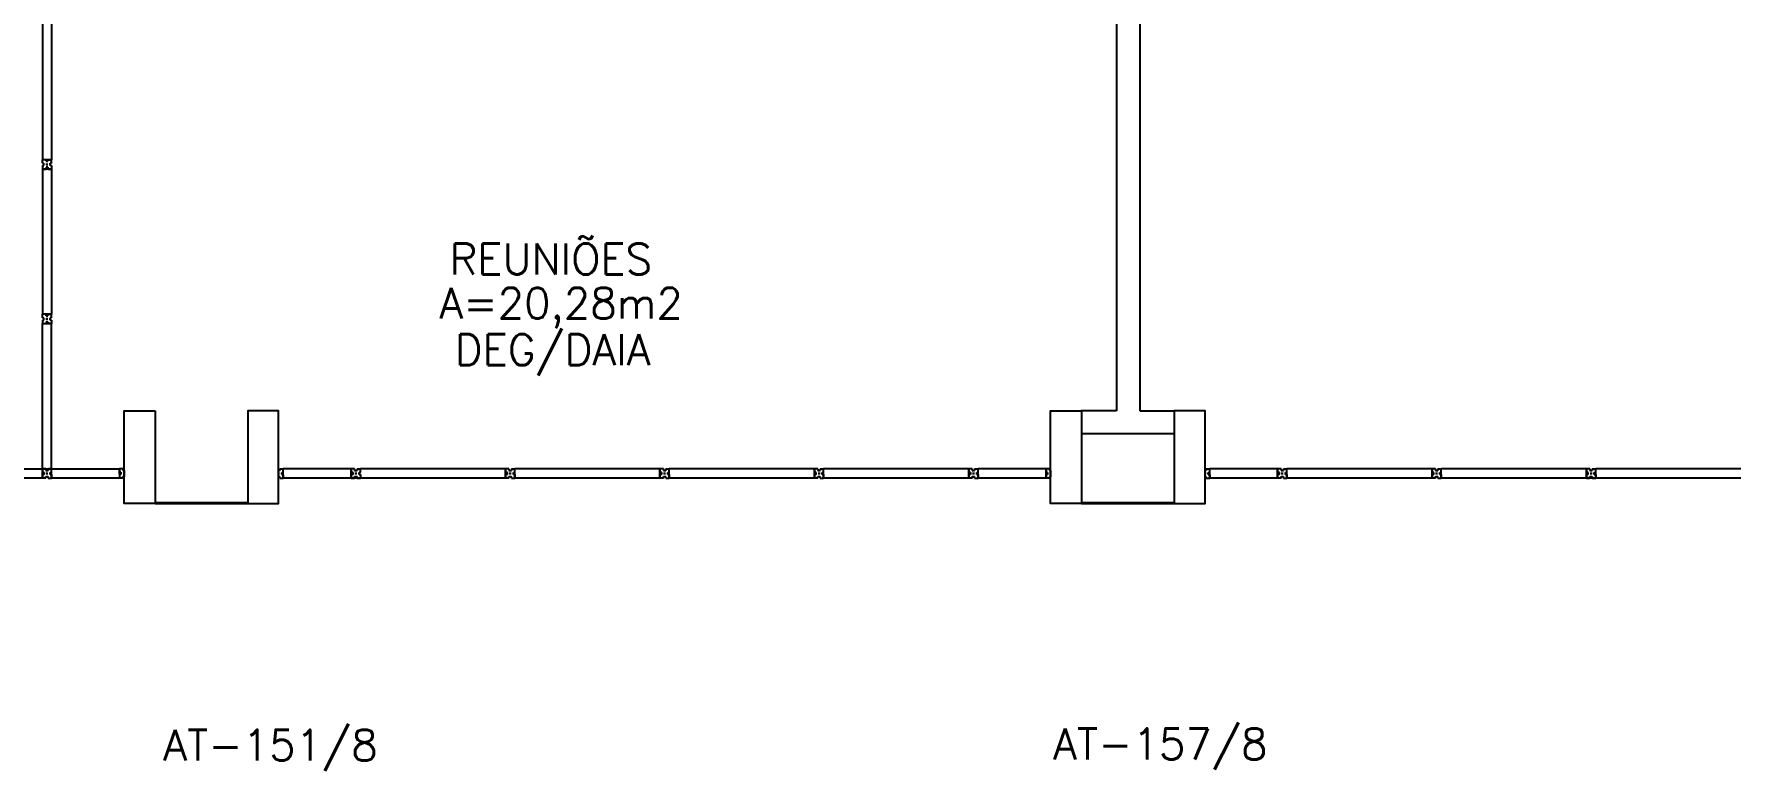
# Model space of a CAD drawing. Extents: x -250 to -5, y 354 to 449.
# Drawn here: x -87.68 to -76.63, y 374.37 to 379.13 of the extents above; entities that cross this region are included whole.
import ezdxf
from ezdxf.enums import TextEntityAlignment as Align

# ---------------------------------------------------------------- set-up
doc = ezdxf.new("R2010")
doc.units = 0
doc.header["$LTSCALE"] = 0.02
doc.header["$MEASUREMENT"] = 0
doc.layers.get('0').update_dxf_attribs({"linetype": 'CONTINUOUS'})
for name, color, linetype in [('ALV', 2, 'CONTINUOUS'), ('DIV', 2, 'CONTINUOUS'), ('ESTR', 3, 'CONTINUOUS'), ('TEXT_CENTRO_CUSTO', 1, 'CONTINUOUS'), ('TEXTO', 2, 'CONTINUOUS'), ('TEXTO-ENDEREÇO', 2, 'CONTINUOUS'), ('ÁREA', 2, 'CONTINUOUS')]:
    doc.layers.add(name, color=color, linetype=linetype)
doc.styles.add('UNB-100', font='simplex.shx', dxfattribs={"height": 0.2})
doc.styles.add('UNB-100-1', font='simplex.shx', dxfattribs={"height": 0.2})

# ---------------------------------------------------------------- blocks, each defined once
blk = doc.blocks.new('PILINT-TTS')
for points in [[(-0.2, 0), (-0.2, -0.2), (0, -0.2), (0, 0)], [(-0.8, 0), (-0.8, -0.2), (-1, -0.2), (-1, 0)], [(-0.8, -8.39), (-0.8, -8.99), (-1, -8.99), (-1, -8.39)]]:
    blk.add_lwpolyline(points, close=True)
blk.add_lwpolyline([(-0.2, -8.99), (0, -8.99), (0, -8.39), (-0.2, -8.39), (-0.2, -8.99)])
blk = doc.blocks.new('DIVMT-TTS')
for p, q in [((-0.03, 0.03), (-0.03, 0.006)), ((-0.008, 0.03), (-0.03, 0.03)), ((-0.0185, 0.006), (-0.03, 0.006)), ((-0.0185, -0.006), (-0.0185, 0.006)), ((-0.008, 0.03), (-0.008, 0.02)), ((-0.008, 0.02), (0.008, 0.02)), ((-0.0051, 0), (0.0051, 0)), ((0.0051, 0), (-0.0051, 0)), ((-0.0051, 0), (0.0051, 0)), ((0, -0.0051), (0, 0.0051)), ((0, 0.0051), (0, -0.0051)), ((0.008, 0.03), (0.008, 0.02)), ((0.008, 0.03), (0.03, 0.03)), ((0.0205, 0.006), (0.03, 0.006)), ((0.0205, -0.006), (0.0205, 0.006)), ((0.0205, 0.006), (0.0205, -0.006)), ((0.0205, 0.006), (0.03, 0.006)), ((0.97, 0.03), (0.03, 0.03)), ((0.03, 0.006), (0.03, 0.03)), ((0.03, -0.03), (0.03, 0.03)), ((0.03, -0.005), (0.03, 0.005)), ((0.97, -0.03), (0.97, 0.03)), ((0.97, 0.03), (0.97, 0.009)), ((0.97, 0.009), (0.97, 0.027)), ((0.9795, 0.006), (0.97, 0.006)), ((0.97, -0.005), (0.97, 0.005)), ((0.9795, 0.006), (0.9795, -0.006)), ((1.0051, 0), (0.9949, 0)), ((1, 0.0051), (1, -0.0051)), ((-0.0185, -0.006), (-0.03, -0.006)), ((-0.03, -0.03), (-0.03, -0.006)), ((-0.008, -0.03), (-0.03, -0.03)), ((-0.008, -0.03), (-0.008, -0.02)), ((-0.008, -0.02), (0.008, -0.02)), ((0.008, -0.03), (0.008, -0.02)), ((0.008, -0.03), (0.03, -0.03)), ((0.0205, -0.006), (0.03, -0.006)), ((0.0205, -0.006), (0.03, -0.006)), ((0.03, -0.006), (0.03, -0.03)), ((0.97, -0.03), (0.03, -0.03)), ((0.9795, -0.006), (0.97, -0.006)), ((0.97, -0.009), (0.97, -0.027))]:
    blk.add_line(p, q)
blk = doc.blocks.new('DIV-TTS')
for p, q in [((-0.0051, 0), (0.0051, 0)), ((0, -0.0051), (0, 0.0051)), ((0.0205, 0.006), (0.03, 0.006)), ((0.0205, -0.006), (0.0205, 0.006)), ((0.03, 0.03), (0.97, 0.03)), ((0.03, 0.03), (0.03, -0.03)), ((0.03, 0.009), (0.03, 0.027)), ((0.03, 0.005), (0.03, -0.005)), ((0.97, 0.03), (0.97, -0.03)), ((0.9795, 0.006), (0.97, 0.006)), ((0.97, 0.005), (0.97, -0.005)), ((0.9795, -0.006), (0.9795, 0.006)), ((1.0051, 0), (0.9949, 0)), ((0.9949, 0), (1.0051, 0)), ((1, -0.0051), (1, 0.0051)), ((0.0205, -0.006), (0.03, -0.006)), ((0.03, -0.03), (0.03, -0.009)), ((0.03, -0.009), (0.03, -0.027)), ((0.03, -0.03), (0.97, -0.03)), ((0.9795, -0.006), (0.97, -0.006))]:
    blk.add_line(p, q)

msp = doc.modelspace()

# ---------------------------------------------------------------- linework, layer by layer
at = {"layer": 'ALV'}
for p, q in [((-80.669, 382.265), (-80.669, 376.697)), ((-80.519, 381.391), (-80.519, 376.697)), ((-80.669, 376.697), (-80.898, 376.697)), ((-80.519, 376.697), (-80.296, 376.697)), ((-80.296, 376.547), (-80.898, 376.547)), ((-88.566, 376.321), (-87.626, 376.321)), ((-87.626, 376.261), (-88.566, 376.261)), ((-87.566, 376.321), (-87.126, 376.321)), ((-87.126, 376.261), (-87.566, 376.261))]:
    msp.add_line(p, q, dxfattribs=at)
at = {"layer": 'DIV'}
for p, q in [((-87.626, 376.261), (-87.626, 376.321)), ((-87.626, 376.321), (-87.626, 376.3)), ((-87.626, 376.321), (-87.626, 376.297)), ((-87.604, 376.321), (-87.626, 376.321)), ((-87.626, 376.3), (-87.626, 376.318)), ((-87.616, 376.297), (-87.626, 376.297)), ((-87.614, 376.297), (-87.626, 376.297)), ((-87.626, 376.286), (-87.626, 376.296)), ((-87.616, 376.285), (-87.626, 376.285)), ((-87.614, 376.285), (-87.626, 376.285)), ((-87.626, 376.261), (-87.626, 376.285)), ((-87.626, 376.282), (-87.626, 376.264)), ((-87.604, 376.261), (-87.626, 376.261)), ((-87.616, 376.297), (-87.616, 376.285)), ((-87.614, 376.285), (-87.614, 376.297)), ((-87.604, 376.321), (-87.604, 376.311)), ((-87.604, 376.311), (-87.588, 376.311)), ((-87.604, 376.261), (-87.604, 376.271)), ((-87.604, 376.271), (-87.588, 376.271)), ((-87.591, 376.291), (-87.601, 376.291)), ((-87.601, 376.291), (-87.591, 376.291)), ((-87.591, 376.291), (-87.601, 376.291)), ((-87.601, 376.291), (-87.591, 376.291)), ((-87.596, 376.297), (-87.596, 376.286)), ((-87.596, 376.286), (-87.596, 376.297)), ((-87.596, 376.297), (-87.596, 376.286)), ((-87.588, 376.321), (-87.588, 376.311)), ((-87.588, 376.321), (-87.566, 376.321)), ((-87.588, 376.261), (-87.588, 376.271)), ((-87.588, 376.261), (-87.566, 376.261)), ((-87.575, 376.297), (-87.566, 376.297)), ((-87.575, 376.285), (-87.575, 376.297)), ((-87.575, 376.297), (-87.575, 376.285)), ((-87.575, 376.297), (-87.566, 376.297)), ((-87.575, 376.285), (-87.566, 376.285)), ((-87.575, 376.285), (-87.566, 376.285)), ((-87.566, 376.297), (-87.566, 376.321)), ((-87.566, 376.261), (-87.566, 376.321)), ((-87.566, 376.286), (-87.566, 376.296)), ((-87.566, 376.285), (-87.566, 376.261)), ((-87.104, 376.321), (-87.126, 376.321)), ((-87.126, 376.321), (-87.126, 376.261)), ((-87.126, 376.302), (-87.126, 376.32)), ((-87.126, 376.3), (-87.126, 376.318)), ((-87.117, 376.299), (-87.126, 376.299)), ((-87.126, 376.288), (-87.126, 376.298)), ((-87.117, 376.297), (-87.126, 376.297)), ((-87.126, 376.296), (-87.126, 376.286)), ((-87.117, 376.287), (-87.126, 376.287)), ((-87.117, 376.285), (-87.126, 376.285)), ((-87.126, 376.284), (-87.126, 376.266)), ((-87.126, 376.282), (-87.126, 376.264)), ((-87.104, 376.261), (-87.126, 376.261)), ((-87.119, 376.297), (-87.123, 376.297)), ((-87.119, 376.285), (-87.123, 376.285)), ((-87.117, 376.299), (-87.117, 376.287)), ((-87.117, 376.285), (-87.117, 376.297)), ((-87.117, 376.295), (-87.117, 376.287)), ((-87.104, 376.321), (-87.104, 376.311)), ((-87.096, 376.311), (-87.104, 376.311)), ((-87.104, 376.261), (-87.104, 376.271)), ((-87.104, 376.271), (-87.096, 376.271)), ((-87.091, 376.291), (-87.101, 376.291)), ((-87.096, 376.311), (-87.096, 376.291)), ((-87.096, 376.298), (-87.096, 376.287)), ((-87.096, 376.297), (-87.096, 376.286)), ((-87.096, 376.291), (-87.096, 376.271)), ((-86.091, 376.291), (-86.101, 376.291)), ((-86.101, 376.291), (-86.091, 376.291)), ((-86.101, 376.291), (-86.091, 376.291)), ((-86.096, 376.292), (-86.096, 376.311)), ((-86.088, 376.311), (-86.096, 376.311)), ((-86.096, 376.297), (-86.096, 376.286)), ((-86.096, 376.286), (-86.096, 376.297)), ((-86.096, 376.271), (-86.096, 376.292)), ((-86.096, 376.271), (-86.088, 376.271)), ((-86.088, 376.321), (-86.088, 376.311)), ((-86.088, 376.321), (-86.066, 376.321)), ((-86.088, 376.261), (-86.088, 376.271)), ((-86.088, 376.261), (-86.066, 376.261)), ((-86.075, 376.297), (-86.075, 376.285)), ((-86.075, 376.297), (-86.066, 376.297)), ((-86.075, 376.297), (-86.075, 376.285)), ((-86.075, 376.297), (-86.066, 376.297)), ((-86.075, 376.287), (-86.075, 376.295)), ((-86.075, 376.285), (-86.066, 376.285)), ((-86.075, 376.285), (-86.066, 376.285)), ((-86.073, 376.297), (-86.069, 376.297)), ((-86.073, 376.285), (-86.069, 376.285)), ((-85.626, 376.321), (-86.066, 376.321)), ((-86.066, 376.261), (-86.066, 376.321)), ((-86.066, 376.261), (-86.066, 376.321)), ((-86.066, 376.3), (-86.066, 376.318)), ((-86.066, 376.286), (-86.066, 376.296)), ((-86.066, 376.286), (-86.066, 376.296)), ((-86.066, 376.282), (-86.066, 376.264)), ((-85.626, 376.261), (-86.066, 376.261)), ((-85.626, 376.321), (-85.626, 376.3)), ((-85.626, 376.261), (-85.626, 376.321)), ((-85.626, 376.321), (-85.626, 376.297)), ((-85.604, 376.321), (-85.626, 376.321)), ((-85.626, 376.3), (-85.626, 376.318)), ((-85.616, 376.297), (-85.626, 376.297)), ((-85.614, 376.297), (-85.626, 376.297)), ((-85.626, 376.286), (-85.626, 376.296)), ((-85.616, 376.285), (-85.626, 376.285)), ((-85.614, 376.285), (-85.626, 376.285)), ((-85.626, 376.261), (-85.626, 376.285)), ((-85.626, 376.282), (-85.626, 376.264)), ((-85.566, 376.261), (-85.626, 376.261)), ((-85.626, 376.261), (-85.605, 376.261)), ((-85.604, 376.261), (-85.626, 376.261)), ((-85.605, 376.261), (-85.623, 376.261)), ((-85.616, 376.297), (-85.616, 376.285)), ((-85.614, 376.285), (-85.614, 376.297)), ((-85.604, 376.321), (-85.604, 376.311)), ((-85.604, 376.311), (-85.588, 376.311)), ((-85.604, 376.261), (-85.604, 376.271)), ((-85.604, 376.271), (-85.588, 376.271)), ((-85.602, 376.271), (-85.59, 376.271)), ((-85.602, 376.271), (-85.602, 376.261)), ((-85.601, 376.291), (-85.591, 376.291)), ((-85.591, 376.291), (-85.601, 376.291)), ((-85.601, 376.291), (-85.591, 376.291)), ((-85.591, 376.291), (-85.601, 376.291)), ((-85.601, 376.291), (-85.591, 376.291)), ((-85.591, 376.261), (-85.601, 376.261)), ((-85.596, 376.297), (-85.596, 376.286)), ((-85.596, 376.297), (-85.596, 376.286)), ((-85.596, 376.286), (-85.596, 376.297)), ((-85.596, 376.297), (-85.596, 376.286)), ((-85.59, 376.271), (-85.59, 376.261)), ((-85.588, 376.321), (-85.588, 376.311)), ((-85.588, 376.321), (-85.566, 376.321)), ((-85.588, 376.261), (-85.588, 376.271)), ((-85.588, 376.261), (-85.566, 376.261)), ((-85.587, 376.261), (-85.569, 376.261)), ((-85.575, 376.297), (-85.566, 376.297)), ((-85.575, 376.285), (-85.575, 376.297)), ((-85.575, 376.297), (-85.575, 376.285)), ((-85.575, 376.297), (-85.566, 376.297)), ((-85.575, 376.285), (-85.566, 376.285)), ((-85.575, 376.285), (-85.566, 376.285)), ((-85.566, 376.297), (-85.566, 376.321)), ((-84.626, 376.321), (-85.566, 376.321)), ((-85.566, 376.285), (-85.566, 376.261)), ((-84.626, 376.261), (-85.566, 376.261)), ((-84.626, 376.261), (-84.626, 376.321)), ((-84.626, 376.321), (-84.626, 376.3)), ((-84.626, 376.321), (-84.626, 376.297)), ((-84.604, 376.321), (-84.626, 376.321)), ((-84.626, 376.3), (-84.626, 376.318)), ((-84.616, 376.297), (-84.626, 376.297)), ((-84.614, 376.297), (-84.626, 376.297)), ((-84.626, 376.286), (-84.626, 376.296)), ((-84.616, 376.285), (-84.626, 376.285)), ((-84.614, 376.285), (-84.626, 376.285)), ((-84.626, 376.261), (-84.626, 376.285)), ((-84.626, 376.282), (-84.626, 376.264)), ((-84.604, 376.261), (-84.626, 376.261)), ((-84.616, 376.297), (-84.616, 376.285)), ((-84.614, 376.285), (-84.614, 376.297)), ((-84.604, 376.321), (-84.604, 376.311)), ((-84.604, 376.311), (-84.588, 376.311)), ((-84.604, 376.261), (-84.604, 376.271)), ((-84.604, 376.271), (-84.588, 376.271)), ((-84.591, 376.291), (-84.601, 376.291)), ((-84.601, 376.291), (-84.591, 376.291)), ((-84.591, 376.291), (-84.601, 376.291)), ((-84.601, 376.291), (-84.591, 376.291)), ((-84.596, 376.297), (-84.596, 376.286)), ((-84.596, 376.286), (-84.596, 376.297)), ((-84.596, 376.297), (-84.596, 376.286)), ((-84.588, 376.321), (-84.588, 376.311)), ((-84.588, 376.321), (-84.566, 376.321)), ((-84.588, 376.261), (-84.588, 376.271)), ((-84.588, 376.261), (-84.566, 376.261)), ((-84.575, 376.297), (-84.566, 376.297)), ((-84.575, 376.285), (-84.575, 376.297)), ((-84.575, 376.297), (-84.575, 376.285)), ((-84.575, 376.297), (-84.566, 376.297)), ((-84.575, 376.285), (-84.566, 376.285)), ((-84.575, 376.285), (-84.566, 376.285)), ((-83.626, 376.321), (-84.566, 376.321)), ((-84.566, 376.297), (-84.566, 376.321)), ((-84.566, 376.261), (-84.566, 376.321)), ((-84.566, 376.286), (-84.566, 376.296)), ((-84.566, 376.285), (-84.566, 376.261)), ((-83.626, 376.261), (-84.566, 376.261)), ((-83.626, 376.261), (-83.626, 376.321)), ((-83.626, 376.321), (-83.626, 376.3)), ((-83.626, 376.321), (-83.626, 376.297)), ((-83.604, 376.321), (-83.626, 376.321)), ((-83.626, 376.3), (-83.626, 376.318)), ((-83.616, 376.297), (-83.626, 376.297)), ((-83.614, 376.297), (-83.626, 376.297)), ((-83.626, 376.286), (-83.626, 376.296)), ((-83.616, 376.285), (-83.626, 376.285)), ((-83.614, 376.285), (-83.626, 376.285)), ((-83.626, 376.261), (-83.626, 376.285)), ((-83.626, 376.282), (-83.626, 376.264)), ((-83.604, 376.261), (-83.626, 376.261)), ((-83.616, 376.297), (-83.616, 376.285)), ((-83.614, 376.285), (-83.614, 376.297)), ((-83.604, 376.321), (-83.604, 376.311)), ((-83.604, 376.311), (-83.588, 376.311)), ((-83.604, 376.261), (-83.604, 376.271)), ((-83.604, 376.271), (-83.588, 376.271)), ((-83.591, 376.291), (-83.601, 376.291)), ((-83.601, 376.291), (-83.591, 376.291)), ((-83.591, 376.291), (-83.601, 376.291)), ((-83.601, 376.291), (-83.591, 376.291)), ((-83.596, 376.297), (-83.596, 376.286)), ((-83.596, 376.286), (-83.596, 376.297)), ((-83.596, 376.297), (-83.596, 376.286)), ((-83.588, 376.321), (-83.588, 376.311)), ((-83.588, 376.321), (-83.566, 376.321)), ((-83.588, 376.261), (-83.588, 376.271)), ((-83.588, 376.261), (-83.566, 376.261)), ((-83.575, 376.297), (-83.566, 376.297)), ((-83.575, 376.285), (-83.575, 376.297)), ((-83.575, 376.297), (-83.575, 376.285)), ((-83.575, 376.297), (-83.566, 376.297)), ((-83.575, 376.285), (-83.566, 376.285)), ((-83.575, 376.285), (-83.566, 376.285)), ((-82.626, 376.321), (-83.566, 376.321)), ((-83.566, 376.297), (-83.566, 376.321)), ((-83.566, 376.261), (-83.566, 376.321)), ((-83.566, 376.286), (-83.566, 376.296)), ((-83.566, 376.285), (-83.566, 376.261)), ((-82.626, 376.261), (-83.566, 376.261)), ((-82.626, 376.261), (-82.626, 376.321)), ((-82.626, 376.321), (-82.626, 376.3)), ((-82.626, 376.321), (-82.626, 376.297)), ((-82.604, 376.321), (-82.626, 376.321)), ((-82.626, 376.3), (-82.626, 376.318)), ((-82.616, 376.297), (-82.626, 376.297)), ((-82.614, 376.297), (-82.626, 376.297)), ((-82.626, 376.286), (-82.626, 376.296)), ((-82.616, 376.285), (-82.626, 376.285)), ((-82.614, 376.285), (-82.626, 376.285)), ((-82.626, 376.261), (-82.626, 376.285)), ((-82.626, 376.282), (-82.626, 376.264)), ((-82.604, 376.261), (-82.626, 376.261)), ((-82.616, 376.297), (-82.616, 376.285)), ((-82.614, 376.285), (-82.614, 376.297)), ((-82.604, 376.321), (-82.604, 376.311)), ((-82.604, 376.311), (-82.588, 376.311)), ((-82.604, 376.261), (-82.604, 376.271)), ((-82.604, 376.271), (-82.588, 376.271)), ((-82.591, 376.291), (-82.601, 376.291)), ((-82.601, 376.291), (-82.591, 376.291)), ((-82.591, 376.291), (-82.601, 376.291)), ((-82.601, 376.291), (-82.591, 376.291)), ((-82.596, 376.297), (-82.596, 376.286)), ((-82.596, 376.286), (-82.596, 376.297)), ((-82.596, 376.297), (-82.596, 376.286)), ((-82.588, 376.321), (-82.588, 376.311)), ((-82.588, 376.321), (-82.566, 376.321)), ((-82.588, 376.261), (-82.588, 376.271)), ((-82.588, 376.261), (-82.566, 376.261)), ((-82.575, 376.297), (-82.566, 376.297)), ((-82.575, 376.285), (-82.575, 376.297)), ((-82.575, 376.297), (-82.575, 376.285)), ((-82.575, 376.297), (-82.566, 376.297)), ((-82.575, 376.285), (-82.566, 376.285)), ((-82.575, 376.285), (-82.566, 376.285)), ((-81.626, 376.321), (-82.566, 376.321)), ((-82.566, 376.297), (-82.566, 376.321)), ((-82.566, 376.261), (-82.566, 376.321)), ((-82.566, 376.286), (-82.566, 376.296)), ((-82.566, 376.285), (-82.566, 376.261)), ((-81.626, 376.261), (-82.566, 376.261)), ((-81.626, 376.321), (-81.626, 376.297)), ((-81.604, 376.321), (-81.626, 376.321)), ((-81.626, 376.261), (-81.626, 376.321)), ((-81.626, 376.321), (-81.626, 376.3)), ((-81.626, 376.3), (-81.626, 376.318)), ((-81.614, 376.297), (-81.626, 376.297)), ((-81.616, 376.297), (-81.626, 376.297)), ((-81.626, 376.286), (-81.626, 376.296)), ((-81.614, 376.285), (-81.626, 376.285)), ((-81.626, 376.261), (-81.626, 376.285)), ((-81.616, 376.285), (-81.626, 376.285)), ((-81.626, 376.282), (-81.626, 376.264)), ((-81.604, 376.261), (-81.626, 376.261)), ((-81.616, 376.297), (-81.616, 376.285)), ((-81.614, 376.285), (-81.614, 376.297)), ((-81.604, 376.321), (-81.604, 376.311)), ((-81.604, 376.311), (-81.588, 376.311)), ((-81.604, 376.261), (-81.604, 376.271)), ((-81.604, 376.271), (-81.588, 376.271)), ((-81.601, 376.291), (-81.591, 376.291)), ((-81.591, 376.291), (-81.601, 376.291)), ((-81.601, 376.291), (-81.591, 376.291)), ((-81.591, 376.291), (-81.601, 376.291)), ((-81.596, 376.286), (-81.596, 376.297)), ((-81.596, 376.297), (-81.596, 376.286)), ((-81.596, 376.297), (-81.596, 376.286)), ((-81.588, 376.321), (-81.588, 376.311)), ((-81.588, 376.321), (-81.566, 376.321)), ((-81.588, 376.261), (-81.588, 376.271)), ((-81.588, 376.261), (-81.566, 376.261)), ((-81.575, 376.297), (-81.566, 376.297)), ((-81.575, 376.285), (-81.575, 376.297)), ((-81.575, 376.297), (-81.575, 376.285)), ((-81.575, 376.297), (-81.566, 376.297)), ((-81.575, 376.285), (-81.566, 376.285)), ((-81.575, 376.285), (-81.566, 376.285)), ((-81.566, 376.297), (-81.566, 376.321)), ((-81.566, 376.261), (-81.566, 376.321)), ((-81.126, 376.321), (-81.566, 376.321)), ((-81.566, 376.286), (-81.566, 376.296)), ((-81.566, 376.285), (-81.566, 376.261)), ((-81.126, 376.261), (-81.566, 376.261)), ((-81.126, 376.321), (-81.126, 376.3)), ((-81.126, 376.261), (-81.126, 376.321)), ((-81.104, 376.32), (-81.126, 376.32)), ((-81.126, 376.32), (-81.126, 376.26)), ((-81.126, 376.3), (-81.126, 376.318)), ((-81.126, 376.299), (-81.126, 376.317)), ((-81.117, 376.297), (-81.126, 376.297)), ((-81.126, 376.286), (-81.126, 376.296)), ((-81.117, 376.296), (-81.126, 376.296)), ((-81.126, 376.295), (-81.126, 376.285)), ((-81.117, 376.285), (-81.126, 376.285)), ((-81.117, 376.284), (-81.126, 376.284)), ((-81.126, 376.282), (-81.126, 376.264)), ((-81.126, 376.281), (-81.126, 376.263)), ((-81.119, 376.296), (-81.123, 376.296)), ((-81.119, 376.284), (-81.123, 376.284)), ((-81.117, 376.297), (-81.117, 376.285)), ((-81.117, 376.284), (-81.117, 376.296)), ((-81.117, 376.294), (-81.117, 376.286)), ((-81.104, 376.32), (-81.104, 376.31)), ((-81.096, 376.31), (-81.104, 376.31)), ((-81.104, 376.26), (-81.104, 376.27)), ((-81.104, 376.27), (-81.096, 376.27)), ((-81.091, 376.291), (-81.101, 376.291)), ((-81.091, 376.29), (-81.101, 376.29)), ((-81.096, 376.31), (-81.096, 376.29)), ((-81.096, 376.297), (-81.096, 376.286)), ((-81.096, 376.295), (-81.096, 376.285)), ((-81.096, 376.29), (-81.096, 376.27)), ((-80.091, 376.291), (-80.101, 376.291)), ((-80.101, 376.291), (-80.091, 376.291)), ((-80.101, 376.291), (-80.091, 376.291)), ((-80.096, 376.292), (-80.096, 376.311)), ((-80.088, 376.311), (-80.096, 376.311)), ((-80.096, 376.297), (-80.096, 376.286)), ((-80.096, 376.286), (-80.096, 376.297)), ((-80.096, 376.271), (-80.096, 376.292)), ((-80.096, 376.271), (-80.088, 376.271)), ((-80.088, 376.321), (-80.088, 376.311)), ((-80.088, 376.321), (-80.066, 376.321)), ((-80.088, 376.261), (-80.088, 376.271)), ((-80.088, 376.261), (-80.066, 376.261)), ((-80.075, 376.297), (-80.075, 376.285)), ((-80.075, 376.297), (-80.066, 376.297)), ((-80.075, 376.297), (-80.075, 376.285)), ((-80.075, 376.297), (-80.066, 376.297)), ((-80.075, 376.287), (-80.075, 376.295)), ((-80.075, 376.285), (-80.066, 376.285)), ((-80.075, 376.285), (-80.066, 376.285)), ((-80.073, 376.297), (-80.069, 376.297)), ((-80.073, 376.285), (-80.069, 376.285)), ((-79.626, 376.321), (-80.066, 376.321)), ((-80.066, 376.261), (-80.066, 376.321)), ((-80.066, 376.261), (-80.066, 376.321)), ((-80.066, 376.3), (-80.066, 376.318)), ((-80.066, 376.286), (-80.066, 376.296)), ((-80.066, 376.286), (-80.066, 376.296)), ((-80.066, 376.282), (-80.066, 376.264)), ((-79.626, 376.261), (-80.066, 376.261)), ((-79.626, 376.321), (-79.626, 376.3)), ((-79.626, 376.261), (-79.626, 376.321)), ((-79.626, 376.321), (-79.626, 376.297)), ((-79.604, 376.321), (-79.626, 376.321)), ((-79.626, 376.3), (-79.626, 376.318)), ((-79.616, 376.297), (-79.626, 376.297)), ((-79.614, 376.297), (-79.626, 376.297)), ((-79.626, 376.286), (-79.626, 376.296)), ((-79.616, 376.285), (-79.626, 376.285)), ((-79.614, 376.285), (-79.626, 376.285)), ((-79.626, 376.261), (-79.626, 376.285)), ((-79.626, 376.282), (-79.626, 376.264)), ((-79.604, 376.261), (-79.626, 376.261)), ((-79.616, 376.297), (-79.616, 376.285)), ((-79.614, 376.285), (-79.614, 376.297)), ((-79.604, 376.321), (-79.604, 376.311)), ((-79.604, 376.311), (-79.588, 376.311)), ((-79.604, 376.261), (-79.604, 376.271)), ((-79.604, 376.271), (-79.588, 376.271)), ((-79.591, 376.291), (-79.601, 376.291)), ((-79.601, 376.291), (-79.591, 376.291)), ((-79.591, 376.291), (-79.601, 376.291)), ((-79.601, 376.291), (-79.591, 376.291)), ((-79.596, 376.297), (-79.596, 376.286)), ((-79.596, 376.286), (-79.596, 376.297)), ((-79.596, 376.297), (-79.596, 376.286)), ((-79.588, 376.321), (-79.566, 376.321)), ((-79.588, 376.321), (-79.588, 376.311)), ((-79.588, 376.261), (-79.588, 376.271)), ((-79.588, 376.261), (-79.566, 376.261)), ((-79.575, 376.297), (-79.566, 376.297)), ((-79.575, 376.297), (-79.566, 376.297)), ((-79.575, 376.285), (-79.575, 376.297)), ((-79.575, 376.297), (-79.575, 376.285)), ((-79.575, 376.285), (-79.566, 376.285)), ((-79.575, 376.285), (-79.566, 376.285)), ((-78.626, 376.322), (-79.566, 376.321)), ((-79.566, 376.297), (-79.566, 376.321)), ((-79.566, 376.261), (-79.566, 376.321)), ((-79.566, 376.286), (-79.566, 376.296)), ((-79.566, 376.285), (-79.566, 376.261)), ((-78.626, 376.261), (-79.566, 376.261)), ((-78.626, 376.261), (-78.626, 376.321)), ((-78.626, 376.321), (-78.626, 376.3)), ((-78.626, 376.321), (-78.626, 376.297)), ((-78.604, 376.321), (-78.626, 376.321)), ((-78.626, 376.3), (-78.626, 376.318)), ((-78.616, 376.297), (-78.626, 376.297)), ((-78.614, 376.297), (-78.626, 376.297)), ((-78.626, 376.286), (-78.626, 376.296)), ((-78.616, 376.285), (-78.626, 376.285)), ((-78.614, 376.285), (-78.626, 376.285)), ((-78.626, 376.261), (-78.626, 376.285)), ((-78.626, 376.282), (-78.626, 376.264)), ((-78.604, 376.261), (-78.626, 376.261)), ((-78.616, 376.297), (-78.616, 376.285)), ((-78.614, 376.285), (-78.614, 376.297)), ((-78.604, 376.321), (-78.604, 376.311)), ((-78.604, 376.311), (-78.588, 376.311)), ((-78.604, 376.261), (-78.604, 376.271)), ((-78.604, 376.271), (-78.588, 376.271)), ((-78.591, 376.291), (-78.601, 376.291)), ((-78.601, 376.291), (-78.591, 376.291)), ((-78.591, 376.291), (-78.601, 376.291)), ((-78.601, 376.291), (-78.591, 376.291)), ((-78.596, 376.297), (-78.596, 376.286)), ((-78.596, 376.286), (-78.596, 376.297)), ((-78.596, 376.297), (-78.596, 376.286)), ((-78.588, 376.321), (-78.588, 376.311)), ((-78.588, 376.321), (-78.566, 376.321)), ((-78.588, 376.261), (-78.588, 376.271)), ((-78.588, 376.261), (-78.566, 376.261)), ((-78.575, 376.297), (-78.566, 376.297)), ((-78.575, 376.285), (-78.575, 376.297)), ((-78.575, 376.297), (-78.575, 376.285)), ((-78.575, 376.297), (-78.566, 376.297)), ((-78.575, 376.285), (-78.566, 376.285)), ((-78.575, 376.285), (-78.566, 376.285)), ((-77.626, 376.321), (-78.566, 376.321)), ((-78.566, 376.297), (-78.566, 376.321)), ((-78.566, 376.261), (-78.566, 376.321)), ((-78.566, 376.286), (-78.566, 376.296)), ((-78.566, 376.285), (-78.566, 376.261)), ((-77.626, 376.261), (-78.566, 376.261)), ((-77.626, 376.261), (-77.626, 376.321)), ((-77.626, 376.321), (-77.626, 376.3)), ((-77.626, 376.321), (-77.626, 376.297)), ((-77.604, 376.321), (-77.626, 376.321)), ((-77.626, 376.3), (-77.626, 376.318)), ((-77.616, 376.297), (-77.626, 376.297)), ((-77.614, 376.297), (-77.626, 376.297)), ((-77.626, 376.286), (-77.626, 376.296)), ((-77.616, 376.285), (-77.626, 376.285)), ((-77.614, 376.285), (-77.626, 376.285)), ((-77.626, 376.261), (-77.626, 376.285)), ((-77.626, 376.282), (-77.626, 376.264)), ((-77.566, 376.261), (-77.626, 376.261)), ((-77.626, 376.261), (-77.605, 376.261)), ((-77.604, 376.261), (-77.626, 376.261)), ((-77.605, 376.261), (-77.623, 376.261)), ((-77.616, 376.297), (-77.616, 376.285)), ((-77.614, 376.285), (-77.614, 376.297)), ((-77.604, 376.321), (-77.604, 376.311)), ((-77.604, 376.311), (-77.588, 376.311)), ((-77.604, 376.261), (-77.604, 376.271)), ((-77.604, 376.271), (-77.588, 376.271)), ((-77.602, 376.271), (-77.59, 376.271)), ((-77.602, 376.271), (-77.602, 376.261)), ((-77.601, 376.291), (-77.591, 376.291)), ((-77.591, 376.291), (-77.601, 376.291)), ((-77.601, 376.291), (-77.591, 376.291)), ((-77.591, 376.291), (-77.601, 376.291)), ((-77.601, 376.291), (-77.591, 376.291)), ((-77.591, 376.261), (-77.601, 376.261)), ((-77.596, 376.297), (-77.596, 376.286)), ((-77.596, 376.297), (-77.596, 376.286)), ((-77.596, 376.286), (-77.596, 376.297)), ((-77.596, 376.297), (-77.596, 376.286)), ((-77.59, 376.271), (-77.59, 376.261)), ((-77.588, 376.321), (-77.588, 376.311)), ((-77.588, 376.321), (-77.566, 376.321)), ((-77.588, 376.261), (-77.588, 376.271)), ((-77.588, 376.261), (-77.566, 376.261)), ((-77.587, 376.261), (-77.569, 376.261)), ((-77.575, 376.297), (-77.566, 376.297)), ((-77.575, 376.285), (-77.575, 376.297)), ((-77.575, 376.297), (-77.575, 376.285)), ((-77.575, 376.297), (-77.566, 376.297)), ((-77.575, 376.285), (-77.566, 376.285)), ((-77.575, 376.285), (-77.566, 376.285)), ((-76.626, 376.322), (-77.566, 376.321)), ((-77.566, 376.297), (-77.566, 376.321)), ((-77.566, 376.261), (-77.566, 376.321)), ((-77.566, 376.286), (-77.566, 376.296)), ((-77.566, 376.285), (-77.566, 376.261)), ((-76.626, 376.261), (-77.566, 376.261)), ((-81.104, 376.26), (-81.126, 376.26)), ((-86.896, 376.103), (-86.294, 376.103)), ((-86.896, 376.097), (-86.294, 376.097)), ((-80.896, 376.103), (-80.294, 376.103)), ((-80.896, 376.097), (-80.294, 376.097))]:
    msp.add_line(p, q, dxfattribs=at)

# ---------------------------------------------------------------- block references
at = {"layer": 'DIV', "rotation": 90}
for name, p in [('DIVMT-TTS', (-87.596, 378.291)), ('DIVMT-TTS', (-87.596, 377.291)), ('DIV-TTS', (-87.596, 376.291))]:
    msp.add_blockref(name, p, dxfattribs=at)
at = {"layer": 'ESTR', "color": 9}
for p in [(-86.096, 385.087), (-86.096, 385.087), (-80.096, 385.087)]:
    msp.add_blockref('PILINT-TTS', p, dxfattribs=at)

# ---------------------------------------------------------------- texts
at = {"layer": 'TEXT_CENTRO_CUSTO', "style": 'UNB-100'}
msp.add_text('DEG/DAIA', height=0.2, dxfattribs=at).set_placement((-84.955, 376.992))
at = {"layer": 'TEXTO', "style": 'UNB-100'}
msp.add_text('REUNIÕES', height=0.2, dxfattribs=at).set_placement((-84.989, 377.579))
at = {"layer": 'TEXTO-ENDEREÇO', "style": 'UNB-100-1'}
for s, p in [('AT-151/8', (-86.843, 374.433)), ('AT-157/8', (-81.08, 374.441))]:
    msp.add_text(s, height=0.2, dxfattribs=at).set_placement(p)
at = {"layer": 'ÁREA', "style": 'UNB-100'}
msp.add_text('A=20,28m2', height=0.2, dxfattribs=at).set_placement((-84.266, 377.293), align=Align.CENTER)

doc.saveas('drawing.dxf')
